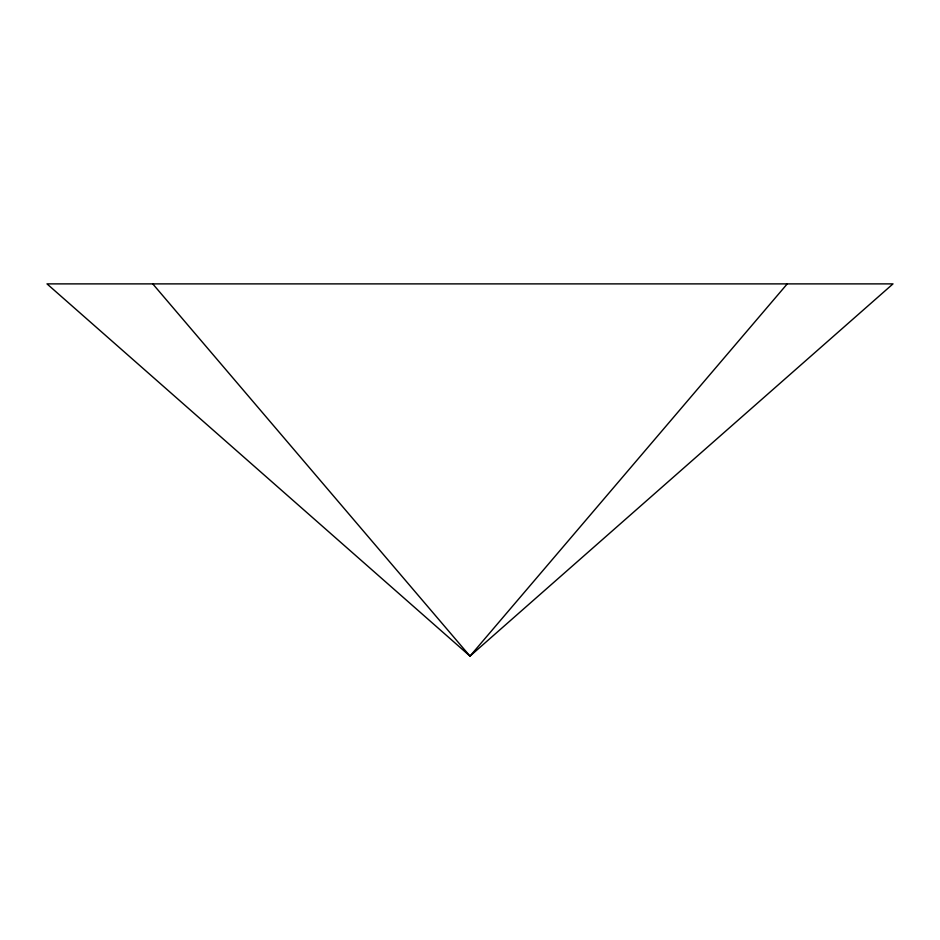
<?xml version="1.0" encoding="UTF-8"?>
<svg xmlns="http://www.w3.org/2000/svg" width="940" height="940" viewBox="0 0 940 940"><rect width="100%" height="100%" fill="white"/><g stroke="black" fill="none" stroke-linecap="round" stroke-linejoin="round"><path stroke-width="1.41" d="M787.25 283.88L470 656.12L47 283.88L893 283.88L470 656.12L152.75 283.88"/></g></svg>
